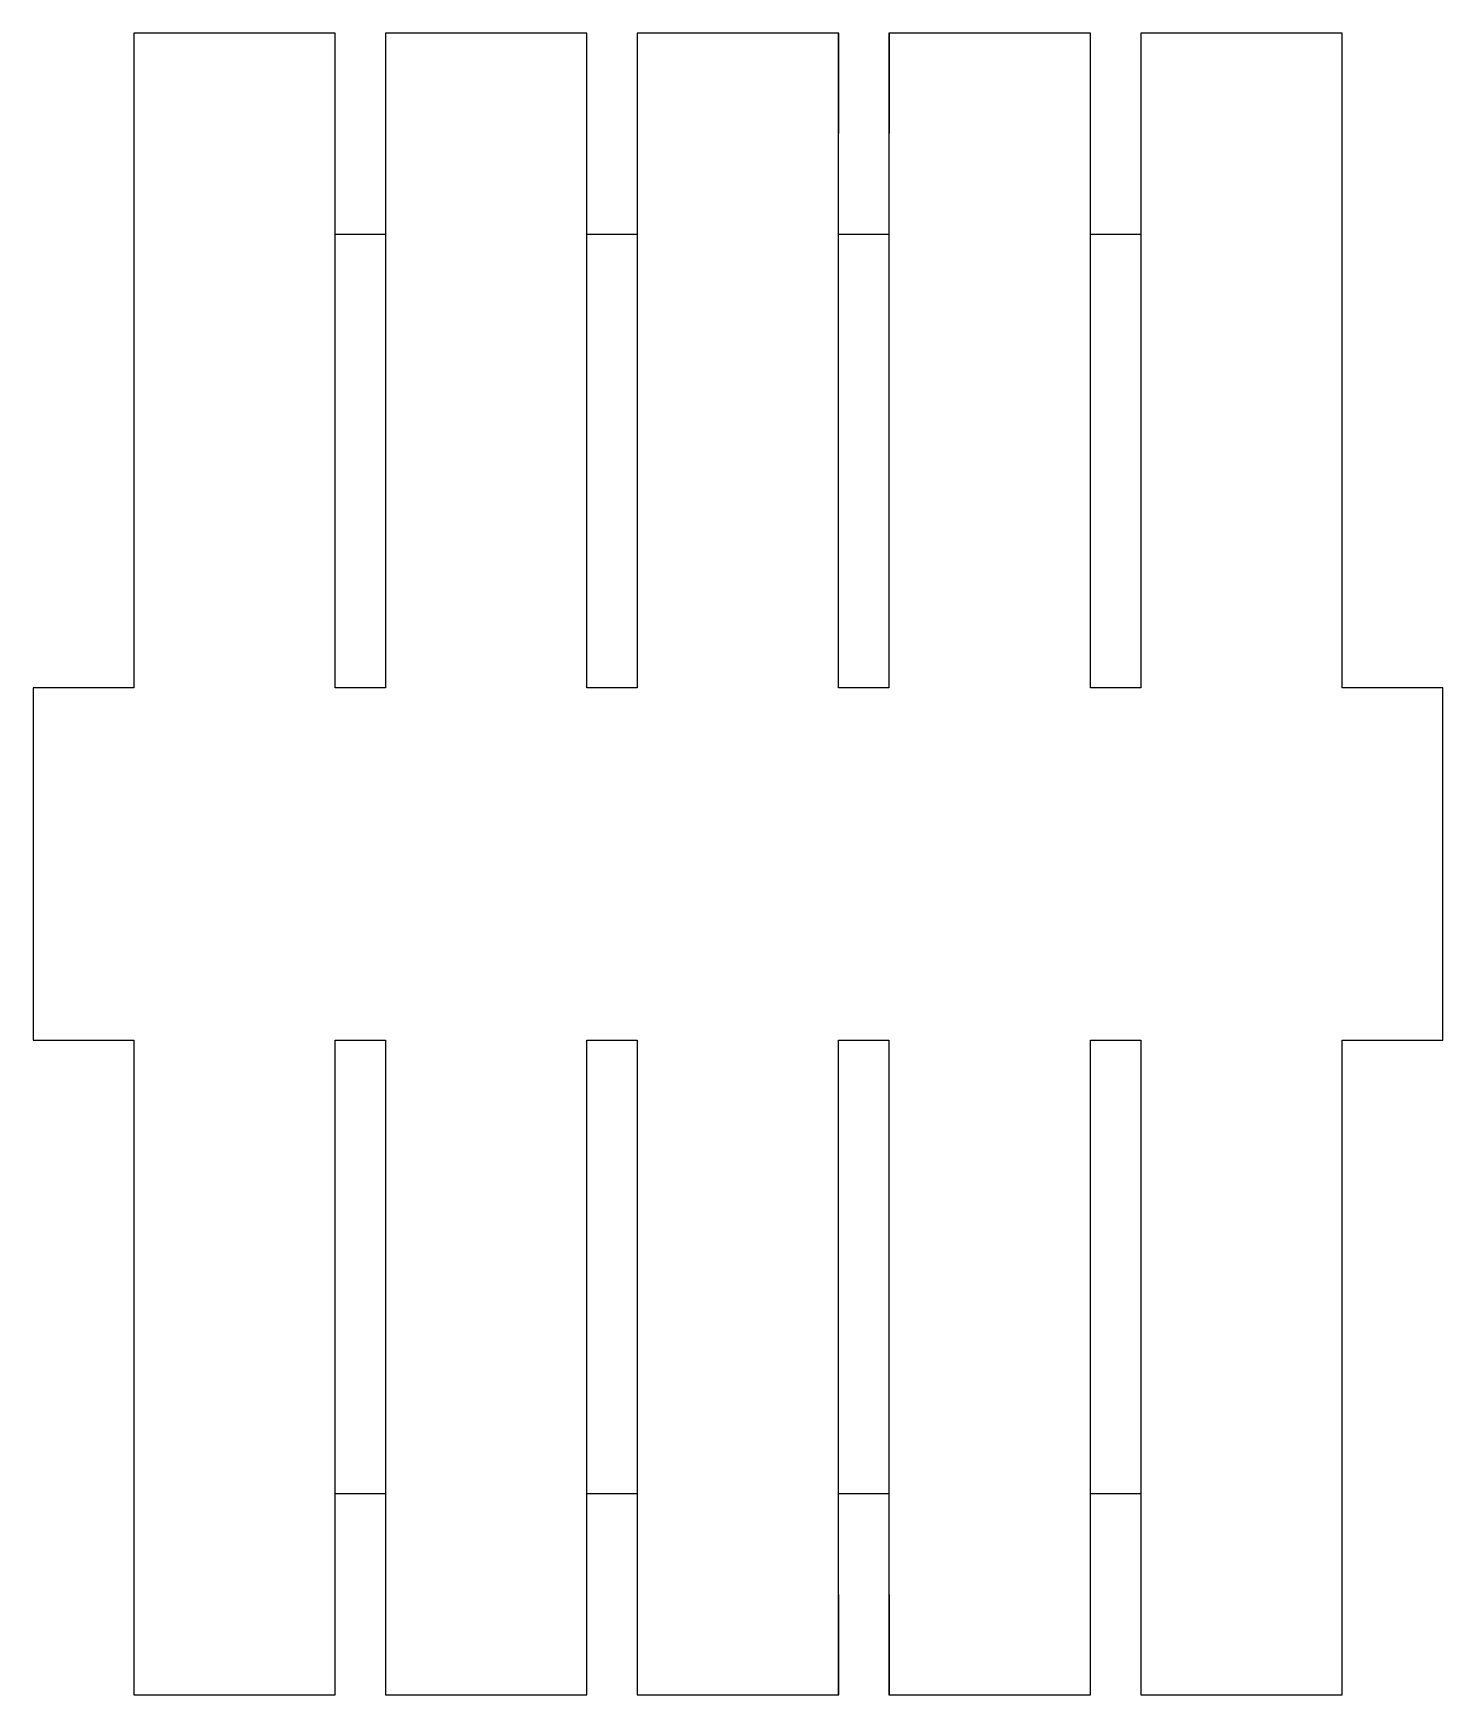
# Model space of a CAD drawing. Extents: x 0 to 14, y 0 to 16.5.
import ezdxf

# ---------------------------------------------------------------- set-up
doc = ezdxf.new("R2010")
doc.units = 0
doc.layers.add('Layer_1', color=7, linetype='CONTINUOUS')

msp = doc.modelspace()

# ---------------------------------------------------------------- linework, layer by layer
at = {"layer": 'Layer_1', "color": 7}
for p, q in [((2.999852, 16.50009), (1.000042, 16.50009)), ((1.000042, 16.50009), (1.000042, 10.000151)), ((2.999661, 14.499845), (2.999852, 16.50009)), ((3.499806, 16.50009), (3.499615, 14.499845)), ((5.500166, 16.50009), (3.499806, 16.50009)), ((5.499975, 14.499845), (5.500166, 16.50009)), ((6.000117, 16.50009), (5.999926, 14.499845)), ((7.999926, 16.50009), (6.000117, 16.50009)), ((7.999735, 14.499845), (7.999926, 16.50009)), ((8.499877, 16.50009), (8.499686, 14.499845)), ((10.500238, 16.50009), (8.499877, 16.50009)), ((10.500046, 14.499845), (10.500238, 16.50009)), ((11.000191, 16.50009), (11, 14.499845)), ((12.999998, 16.50009), (11.000191, 16.50009)), ((12.999998, 10.000151), (12.999998, 16.50009)), ((2.999713, 16.500081), (0.999905, 16.500081)), ((0.999905, 16.500081), (0.999905, 10.000151)), ((2.999713, 10.000151), (2.999713, 16.500081)), ((5.500026, 16.500081), (3.499666, 16.500081)), ((3.499666, 16.500081), (3.499666, 10.000151)), ((5.500026, 10.000151), (5.500026, 16.500081)), ((7.999787, 16.500081), (5.999978, 16.500081)), ((5.999978, 16.500081), (5.999978, 10.000151)), ((7.999787, 10.000151), (7.999787, 16.500081)), ((10.5001, 16.500081), (8.499739, 16.500081)), ((8.499739, 16.500081), (8.499739, 10.000151)), ((10.5001, 10.000151), (10.5001, 16.500081)), ((12.999861, 16.500081), (11.000052, 16.500081)), ((11.000052, 16.500081), (11.000052, 10.000151)), ((12.999861, 10.000151), (12.999861, 16.500081)), ((3.499615, 14.499845), (2.999661, 14.499845)), ((5.999926, 14.499845), (5.499975, 14.499845)), ((8.499686, 14.499845), (7.999735, 14.499845)), ((11, 14.499845), (10.500046, 14.499845)), ((0.999905, 10.000151), (0, 10.000151)), ((0, 10.000151), (0, 6.499918)), ((1.000042, 10.000151), (0.000137, 10.000151)), ((0.000137, 10.000151), (0.000137, 6.499946)), ((3.499666, 10.000151), (2.999713, 10.000151)), ((5.999978, 10.000151), (5.500026, 10.000151)), ((8.499739, 10.000151), (7.999787, 10.000151)), ((11.000052, 10.000151), (10.5001, 10.000151)), ((13.999926, 10.000264), (12.999861, 10.000151)), ((14.000065, 10.000292), (12.999998, 10.000151)), ((13.999926, 6.500059), (13.999926, 10.000264)), ((14.000065, 6.500059), (14.000065, 10.000292)), ((0, 6.499918), (0.999905, 6.499918)), ((0.000137, 6.499946), (1.000042, 6.499946)), ((0.999905, 6.499918), (0.999905, 0.000001)), ((1.000042, 6.499946), (1.000042, 0.000001)), ((2.999713, 0.000001), (2.999713, 6.499918)), ((2.999713, 6.499918), (3.499666, 6.499918)), ((3.499666, 6.499918), (3.499666, 0.000001)), ((5.500026, 0.000001), (5.500026, 6.499918)), ((5.500026, 6.499918), (5.999978, 6.499918)), ((5.999978, 6.499918), (5.999978, 0.000001)), ((7.999787, 0.000001), (7.999787, 6.499918)), ((7.999787, 6.499918), (8.499739, 6.499918)), ((8.499739, 6.499918), (8.499739, 0.000001)), ((10.5001, 0.000001), (10.5001, 6.499918)), ((10.5001, 6.499918), (11.000052, 6.499918)), ((11.000052, 6.499918), (11.000052, 0.000001)), ((12.999861, 6.499918), (13.999926, 6.500059)), ((12.999861, 0.000001), (12.999861, 6.499918)), ((12.999998, 6.499946), (14.000065, 6.500059)), ((12.999998, 0.000001), (12.999998, 6.499946)), ((2.999852, 0.000001), (2.99966, 1.999856)), ((2.99966, 1.999856), (3.499614, 1.999856)), ((3.499614, 1.999856), (3.499806, 0.000001)), ((5.500166, 0.000001), (5.499974, 1.999856)), ((5.499974, 1.999856), (5.999925, 1.999856)), ((5.999925, 1.999856), (6.000117, 0.000001)), ((7.999926, 0.000001), (7.999735, 1.999856)), ((7.999735, 1.999856), (8.499686, 1.999856)), ((8.499686, 1.999856), (8.499877, 0.000001)), ((10.500238, 0.000001), (10.500046, 1.999856)), ((10.500046, 1.999856), (11, 1.999856)), ((11, 1.999856), (11.000191, 0.000001)), ((0.999905, 0.000001), (2.999713, 0.000001)), ((1.000042, 0.000001), (2.999852, 0.000001)), ((3.499666, 0.000001), (5.500026, 0.000001)), ((3.499806, 0.000001), (5.500166, 0.000001)), ((5.999978, 0.000001), (7.999787, 0.000001)), ((6.000117, 0.000001), (7.999926, 0.000001)), ((8.499739, 0.000001), (10.5001, 0.000001)), ((8.499877, 0.000001), (10.500238, 0.000001)), ((11.000052, 0.000001), (12.999861, 0.000001)), ((11.000191, 0.000001), (12.999998, 0.000001))]:
    msp.add_line(p, q, dxfattribs=at)

doc.saveas('drawing.dxf')
